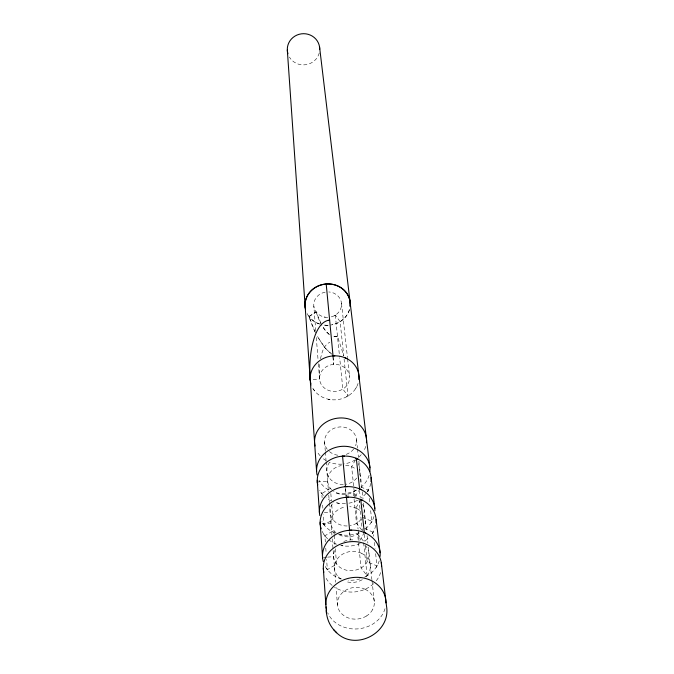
<?xml version="1.0" encoding="UTF-8"?>
<svg xmlns="http://www.w3.org/2000/svg" width="674" height="674" viewBox="0 0 674 674"><rect width="100%" height="100%" fill="white"/><g stroke="black" fill="none" stroke-linecap="round" stroke-linejoin="round"><path stroke-width="0.51" stroke-dasharray="3.37 2.53" d="M319.687 364.44L319.594 379.066L311.262 379.689M320.487 358.804C321.869 352.704 323.63 345.147 329.822 342.207M355.383 460.039L351.651 466.711L353.757 487.209M355.291 496.612L358.652 490.638M360.759 499.518L355.897 508.112L358.029 528.879M359.815 540.455L364.314 532.544M355.552 388.729L356.554 387.028M372.604 609.599L371.846 610.846A18.501 15.873 -5.4 0 1 366.437 616.028M367.355 491.59L368.467 489.745M370.944 522.889L372.09 521.002M372.183 533.715L373.345 531.82M376.058 567.508L377.255 565.57M315.466 332.88L309.08 316.67L316.106 311.902L316.906 312.896M308.903 316.409L316.106 311.902L321.911 325.458M330.42 488.338L321.81 493.553L322.113 497.732M346.537 396.817L348.34 395.781M362.275 579.648L361.382 580.162A17.945 15.51 -5.4 0 1 349.343 582.285L347.818 582.033A17.945 15.51 -5.4 0 1 346.335 581.662M334.169 315.786L335.332 315.129L340.109 321.633L343.748 355.813L337.463 336.056L334.961 336.747L332.172 336.191M366.445 616.019L365.081 616.803A18.501 15.873 -5.4 0 1 352.671 618.976L351.103 618.724A18.501 15.873 -5.4 0 1 340.758 612.767L339.89 611.63A18.501 15.873 -5.4 0 1 337.463 605.134L336.056 587.332M367.515 575.554L365.384 576.75A28.872 25.022 -5.4 0 1 363.143 577.778M337.463 336.056L335.627 336.697L333.217 336.537M317.328 482.011L327.674 481.228M324.329 512.754L330.134 512.324M322.189 523.749L330.985 523.083M323.579 557.423L326.595 557.196M327.606 557.12L333.647 556.665M345.652 496.123L347.152 496.022A17.086 14.946 -5.4 0 1 350.118 496.19M337.826 455.22L336.461 454.984A16.008 14.221 -5.4 0 1 329.291 451.479M324.127 317.016L325.306 317.227M339.704 534.507L342.047 534.929M340.64 545.434L343.007 545.864M336.992 502.947L339.266 503.368M328.061 399.177L330.134 399.572M364.508 528.576L373.135 532.165L373.607 536.251M362.385 517.379L371.888 521.339L370.439 508.836M360.876 486.982L368.265 490.082L368.627 493.208M365.165 589.278L363.724 588.672A18.501 15.873 -5.4 0 0 355.889 587.357L354.271 587.458A18.501 15.873 -5.4 0 0 337.388 603.752L337.463 605.134M361.441 553.261L360.042 552.663A17.945 15.51 -5.4 0 0 352.443 551.383L350.876 551.475A17.945 15.51 -5.4 0 0 334.515 567.39L334.59 568.738A17.945 15.51 -5.4 0 0 336.941 575.091L337.792 576.203M356.807 508.499L355.468 507.926A17.254 15.055 -5.4 0 0 349.671 506.696M332.198 354.465L325.652 348.669L317.353 336.537M330.319 353.125L323.857 346.52L316.317 334.565M329.316 334.523C322.475 328.777 318.827 320.201 316.106 311.902M329.215 334.447L326.224 331.574L322.374 326.208M361.778 530.135L356.529 523.277L353.867 497.185M356.495 496.115L353.336 491.969L353.766 496.14M327.261 449.297L326.738 448.598A16.008 14.221 -5.4 0 1 324.624 442.776L324.556 441.537A16.008 14.221 -5.4 0 1 339.123 427.004L340.53 426.912A16.008 14.221 -5.4 0 1 347.304 428.108L348.551 428.656A16.008 14.221 -5.4 0 1 355.577 445.725M326.25 568.148L327.581 569.96M323.815 534.305L325.104 536.083M323.031 523.454L324.312 525.223M320.773 492.121L322.02 493.848M313.359 389.134L314.488 390.735M314.943 331.793L312.391 325.955A302.474 181.896 -37.4 0 1 309.08 316.67L308.035 315.162A22.604 20.65 -5.4 0 1 307.133 313.579M369.234 498.415L369.714 502.585M374.323 542.393L375.03 548.526M375.62 553.64L377.044 565.916L367.17 561.855L365.418 545.527M341.499 303.308L347.472 357.65M347.59 358.694L349.545 376.454M356.495 439.6L357.405 447.957M357.523 449.002L358.442 457.351M358.871 461.185L361.769 487.647M362.224 491.776L363.033 499.131M363.48 503.149L366.605 531.592M367.06 535.678L367.878 543.109M368.324 547.17L371.905 579.699M371.997 580.584L374.297 601.469M359.478 490.36L360.261 497.639M364.204 534.297L364.971 541.441M344.077 358.905L348.011 395.967L342.855 389.05L339.679 357.818M359.015 499.426L362.359 530.901M363.631 542.823L367.128 575.773L361.07 567.929L357.633 534.12L363.893 541.584A28.03 24.475 -5.4 0 0 369.007 537.566M353.858 488.237L354.81 497.463M358.138 529.916L359.309 541.34M335.332 315.129L339.578 356.832M332.948 357.178L333.63 364.423L333.108 356.875M345.349 487.9L346.124 496.089L345.543 487.74M349.494 531.634L350.286 539.933L349.68 531.213M330.841 493.553L331.431 500.841M331.768 505.003L332.956 519.587L324.093 524.92L323.326 514.464M334.161 534.49L333.832 530.404L324.885 535.779L325.331 541.938M334.245 535.518L334.995 544.718M335.323 548.813L336.57 564.146L327.353 569.648L326.604 559.386M325.171 292.179A13.91 12.705 -5.4 0 0 313.747 304.968L315.803 331.229M316.3 337.514L318.035 359.528M318.372 363.724L319.611 379.445A15.039 13.531 -5.4 0 0 321.608 384.989L322.315 385.966A15.039 13.531 -5.4 0 0 330.749 391.08L332.021 391.308A15.039 13.531 -5.4 0 0 342.114 389.496L343.218 388.839A15.039 13.531 -5.4 0 0 347.599 384.441L348.197 383.38A15.039 13.531 -5.4 0 0 342.063 366.041L340.901 365.519A15.039 13.531 -5.4 0 0 334.523 364.373L333.217 364.449A15.039 13.531 -5.4 0 0 319.552 378.266L319.611 379.445M325.289 451.159L324.565 441.537M325.365 452.052L326.031 460.586M326.115 461.631L328.491 491.59M328.76 495.112L329.35 502.484M329.401 502.989L331.92 535.046M332.231 538.829L335.66 582.26M322.644 505.053L322.871 508.188M325.778 548.097L326.157 553.228M349.393 309.855A22.604 20.65 -5.4 0 1 348.003 313.242L347.076 314.842A22.604 20.65 -5.4 0 1 340.412 321.456L338.879 322.357A22.604 20.65 -5.4 0 1 332.08 324.801M327.741 325.264A22.604 20.65 -5.4 0 1 323.394 324.969A22.604 20.65 -5.4 0 0 328.811 325.222M319.206 323.899A22.604 20.65 -5.4 0 1 309.08 316.67M331.305 316.873A13.91 12.705 -5.4 0 0 334.641 315.542L335.66 314.927A13.91 12.705 -5.4 0 0 339.704 310.798L340.26 309.804A13.91 12.705 -5.4 0 0 334.565 293.519L333.478 293.022A13.91 12.705 -5.4 0 0 328.802 291.968M327.716 317.37A13.91 12.705 -5.4 0 1 316.317 312.197L315.659 311.278A13.91 12.705 -5.4 0 1 313.806 306.072M358.062 383.422A24.441 21.989 -5.4 0 1 335.408 399.834A24.441 21.989 -5.4 0 1 311.582 385.688M363.808 515.054A17.254 15.055 -5.4 0 1 364.803 525.307M359.234 533.058A17.254 15.055 -5.4 0 1 358.046 533.884L356.782 534.608A17.254 15.055 -5.4 0 1 345.206 536.664L343.74 536.411A17.254 15.055 -5.4 0 1 339.595 535.013M336.023 532.713A17.254 15.055 -5.4 0 1 334.093 530.75L333.276 529.663A17.254 15.055 -5.4 0 1 331.01 523.504L330.942 522.19A17.254 15.055 -5.4 0 1 345.155 506.966M356.799 508.508A17.254 15.055 -5.4 0 1 360.379 510.833M364.963 545.081A17.768 15.401 -5.4 0 1 367.406 561.459L366.69 562.664A17.768 15.401 -5.4 0 1 361.5 567.685L360.194 568.435A17.768 15.401 -5.4 0 1 348.281 570.541L346.773 570.288A17.768 15.401 -5.4 0 1 336.832 564.5L335.997 563.388A17.768 15.401 -5.4 0 1 333.664 557.095L333.596 555.755A17.768 15.401 -5.4 0 1 335.231 549.192M343.816 541.5A17.768 15.401 -5.4 0 1 349.789 539.967L351.339 539.866A17.768 15.401 -5.4 0 1 354.431 540.034M349.528 309.391A22.604 20.65 -5.4 0 1 330.589 325.045M320.015 324.169A22.604 20.65 -5.4 0 1 307.142 313.587M319.249 52.976A16.227 15.595 -5.4 0 1 305.701 64.738A16.227 15.595 -5.4 0 1 289.407 57.088M365.712 446.39A26.016 23.101 -5.4 0 1 363.463 451.546M361.23 454.672A26.016 23.101 -5.4 0 1 358.492 457.461M355.299 459.828A26.016 23.101 -5.4 0 1 343.875 463.948M341.828 464.15A26.016 23.101 -5.4 0 1 329.805 462.347M326.208 460.645A26.016 23.101 -5.4 0 1 321.506 457.191M320.167 455.826A26.016 23.101 -5.4 0 1 316.932 451.209M365.156 589.278A18.501 15.873 -5.4 0 1 372.596 609.599M353.656 449.053A16.008 14.221 -5.4 0 1 349.739 452.616L348.559 453.307A16.008 14.221 -5.4 0 1 344.717 454.807M358.189 463.535A16.454 14.525 -5.4 0 1 359.158 473.426M356.74 478.043A16.454 14.525 -5.4 0 1 352.713 481.683L351.508 482.39A16.454 14.525 -5.4 0 1 346.158 484.227M343.319 484.513A16.454 14.525 -5.4 0 1 340.471 484.353L339.073 484.109A16.454 14.525 -5.4 0 1 329.856 478.641L329.081 477.596A16.454 14.525 -5.4 0 1 326.915 471.648L326.848 470.385A16.454 14.525 -5.4 0 1 330.648 460.932M369.125 475.313A26.741 23.598 -5.4 0 1 361.702 486.628M356.63 490.082A26.741 23.598 -5.4 0 1 334.186 492.298M328.524 489.905A26.741 23.598 -5.4 0 1 319.004 480.267M359.267 473.46A16.606 14.626 -5.4 0 1 360.556 482.163M355.948 490.057A16.606 14.626 -5.4 0 1 353.732 491.734L352.519 492.45A16.606 14.626 -5.4 0 1 341.373 494.43L339.966 494.185A16.606 14.626 -5.4 0 1 333.605 491.422M331.549 489.669A16.606 14.626 -5.4 0 1 330.664 488.675L329.889 487.622A16.606 14.626 -5.4 0 1 327.699 481.632L327.631 480.36A16.606 14.626 -5.4 0 1 341.305 465.591M345.644 465.33A16.606 14.626 -5.4 0 1 351.23 466.526L352.527 467.09A16.606 14.626 -5.4 0 1 355.956 469.348M370.767 483.46A26.985 23.767 -5.4 0 1 366.883 492.273M366.066 493.343A26.985 23.767 -5.4 0 1 361.205 497.985M357.692 500.192A26.985 23.767 -5.4 0 1 348.593 503.251M345.518 503.604A26.985 23.767 -5.4 0 1 333.066 501.759M331.153 500.959A26.985 23.767 -5.4 0 1 325.972 497.766M323.444 495.466A26.985 23.767 -5.4 0 1 319.712 490.301M373.986 516.469A27.76 24.289 -5.4 0 1 364.668 529.385M359.057 532.62A27.76 24.289 -5.4 0 1 338.39 534.179M335.205 533.117A27.76 24.289 -5.4 0 1 321.936 521.592M362.637 504.354A17.086 14.946 -5.4 0 1 363.96 513.251M361.121 519.283A17.086 14.946 -5.4 0 1 356.934 523.041L355.687 523.765A17.086 14.946 -5.4 0 1 350.126 525.661M347.177 525.956A17.086 14.946 -5.4 0 1 344.22 525.804L342.771 525.552A17.086 14.946 -5.4 0 1 333.209 519.932L332.408 518.854A17.086 14.946 -5.4 0 1 330.159 512.737L330.091 511.431A17.086 14.946 -5.4 0 1 332.341 503.882M375.738 525.341A28.03 24.475 -5.4 0 1 371.694 534.423M360.177 543.522A28.03 24.475 -5.4 0 1 341.44 545.595M336.562 544.213A28.03 24.475 -5.4 0 1 329.198 540.11M327.648 538.796A28.03 24.475 -5.4 0 1 321.793 530.472M361.433 553.261A17.945 15.51 -5.4 0 1 368.661 573.136L367.937 574.349A17.945 15.51 -5.4 0 1 366.142 576.599M340.951 579.109A17.945 15.51 -5.4 0 1 337.784 576.203M380.608 572.571A29.159 25.208 -5.4 0 1 376.025 581.072M373.565 583.692A29.159 25.208 -5.4 0 1 334.447 587.105M332.13 585.411A29.159 25.208 -5.4 0 1 325.07 576.135M379.226 560.903A28.872 25.022 -5.4 0 1 365.704 576.582M360.026 578.882A28.872 25.022 -5.4 0 1 348.129 580.171M341.482 578.974A28.872 25.022 -5.4 0 1 325.104 566.227M385.014 608.673A30.069 25.789 -5.4 0 1 357.456 628.909A30.069 25.789 -5.4 0 1 327.648 612.708"/><path stroke-width="1.01" d="M335.703 631.808C354.473 652.196 391.451 632.928 386.488 605.977L381.282 562.605M329.097 320.099L329.628 320.066C322.037 320.9 317.858 328.592 315.264 334.944C309.981 349.208 309.265 364.727 310.217 379.765M342.165 456.188L344.524 456.071M345.054 486.712L347.489 486.594M346.057 497.286L348.509 497.159M323.225 561.459A28.872 25.022 -5.4 0 1 349.183 530.269L351.71 530.143M332.67 355.948L334.81 355.838M363.918 532.367L366.142 533.361M359.225 488.76L361.365 489.728M360.363 499.341L362.528 500.319M355.939 458.202L358.02 459.146M345.147 357.827L347.034 358.703M326.267 610.484C326.545 618.016 329.519 625.514 334.826 630.898M333.79 629.861L336.663 632.768M319.543 46.818L369.933 467.857M371.104 477.613L374.811 508.6M376.1 519.325L380.102 552.79M356.319 458.371L359.613 488.936M360.759 499.518L364.314 532.544M326.199 284.015L333.04 355.923M342.569 456.172L345.476 486.695M346.478 497.26L349.612 530.244M287.309 50.019L305.078 305.684M310.175 379.041L316.578 471.244M323.326 568.325L325.854 604.721M326.031 606.895L326.469 613.188M350.126 306.308A22.604 20.65 -5.4 0 0 339.148 286.635L337.404 285.81A22.604 20.65 -5.4 0 0 327.834 283.931L325.862 284.032A22.604 20.65 -5.4 0 0 305.052 304.875L310.234 380.094L310.15 378.181M317.328 482.011L319.484 513.125M320.234 523.892L322.568 557.499M322.492 555.696L322.585 557.878M320.158 522.123L320.251 524.262M319.409 511.364L319.501 513.487M317.252 480.292L317.336 482.365M310.31 380.793A24.441 21.989 -5.4 0 1 334.321 355.847A24.441 21.989 -5.4 0 1 358.88 379.479M311.059 384.205A24.441 21.989 -5.4 0 1 310.503 381.998M305.381 308.456A22.604 20.65 -5.4 0 1 305.137 306.67M349.183 530.269A28.872 25.022 -5.4 0 1 380.085 556.429M320.428 525.669A28.03 24.475 -5.4 0 1 347.27 497.201A28.03 24.475 -5.4 0 1 376.084 522.881M321.186 528.829A28.03 24.475 -5.4 0 1 320.672 526.95M305.482 308.936A22.604 20.65 -5.4 0 1 326.494 283.981A22.604 20.65 -5.4 0 1 350.143 306.156M287.916 53.676A16.227 15.595 -5.4 0 1 301.329 33.852A16.227 15.595 -5.4 0 1 319.729 49.286M315.036 446.011A26.016 23.101 -5.4 0 1 339.283 417.998A26.016 23.101 -5.4 0 1 366.429 442.759M317.058 474.959A26.741 23.598 -5.4 0 1 341.988 446.331A26.741 23.598 -5.4 0 1 369.866 471.606M317.749 484.977A26.985 23.767 -5.4 0 1 343.015 456.121A26.985 23.767 -5.4 0 1 371.029 481.758M319.805 515.585A27.76 24.289 -5.4 0 1 345.063 486.712A27.76 24.289 -5.4 0 1 374.879 510.724M323.832 572.302A29.159 25.208 -5.4 0 1 349.916 541.744A29.159 25.208 -5.4 0 1 381.56 566.607M326.57 609.54A30.069 25.789 -5.4 0 1 352.856 577.542A30.069 25.789 -5.4 0 1 385.907 602.91"/></g></svg>
